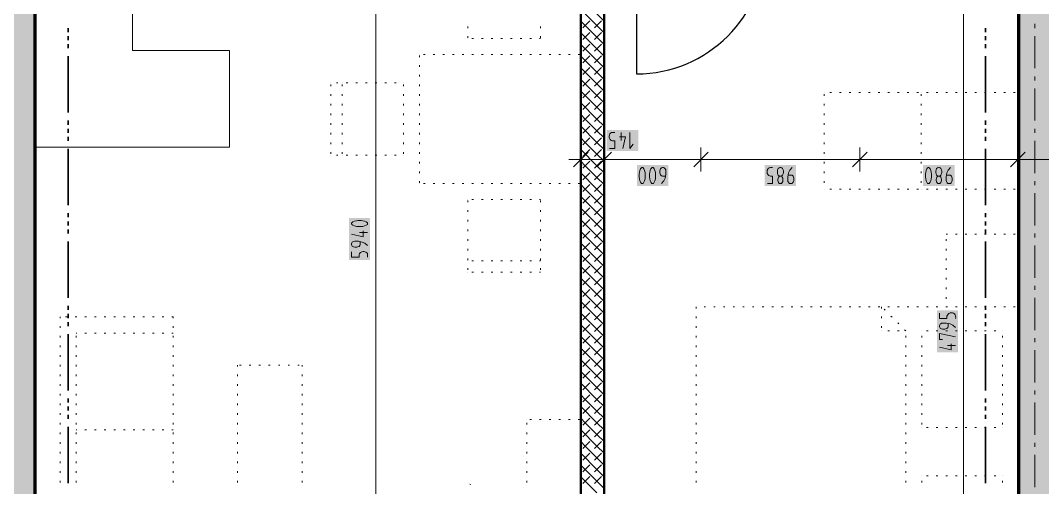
# Model space of a CAD drawing. Header units: millimetres. Extents: x 0 to 594, y 0 to 420.
# Drawn here: x 235.1 to 293.2, y 158.5 to 185 of the extents above; entities that cross this region are included whole.
import ezdxf

# ---------------------------------------------------------------- set-up
doc = ezdxf.new("R2010")
doc.units = ezdxf.units.MM
doc.header["$LTSCALE"] = 8
for name, color, linetype in [('PDF_Dvere', 7, 'Continuous'), ('PDF_Koty delkove', 7, 'Continuous'), ('PDF_Kuchyne', 7, 'Continuous'), ('PDF_Nabytek', 7, 'Continuous'), ('PDF_Osy hlavni', 7, 'Continuous'), ('PDF_Pozarni useky', 7, 'Continuous'), ('PDF_Pricky zdene', 7, 'Continuous'), ('PDF_Steny obvodove nosne', 7, 'Continuous')]:
    doc.layers.add(name, color=color, linetype=linetype)

msp = doc.modelspace()

# ---------------------------------------------------------------- hatches: boundary and pattern name
at = {"layer": 'PDF_Steny obvodove nosne', "true_color": 0xc0c0c0, "transparency": 33554559}
msp.add_hatch(color=9, dxfattribs=at).paths.add_polyline_path([(235.946, 143.443), (235.946, 222.437), (234.114, 222.437), (234.114, 143.26), (235.946, 143.26)])

# ---------------------------------------------------------------- linework, layer by layer
at = {"layer": 'PDF_Dvere', "lineweight": 25}
msp.add_lwpolyline([(270.509, 189.328), (270.108, 189.328), (270.108, 182.001, 0.414213), (277.435, 189.328), (276.691, 189.328)], format="xyb", dxfattribs=at)
at = {"layer": 'PDF_Koty delkove', "lineweight": 18}
for points in [[(255.294, 127.28), (255.294, 134.359), (255.294, 141.932), (255.294, 145.412), (255.294, 148.441), (255.294, 149.496), (255.294, 199.815), (255.294, 201.143), (255.294, 202.517), (255.294, 220.102), (255.294, 222.575)], [(288.689, 145.412), (288.689, 172.033), (288.689, 189.328), (288.689, 195.281), (288.689, 196.61), (288.689, 216.118), (288.689, 218.453)], [(268.582, 177.761), (268.876, 177.761), (268.876, 178.188), (268.753, 178.188), (268.668, 178.219), (268.619, 178.265), (268.57, 178.341), (268.558, 178.401), (268.558, 178.463), (268.57, 178.524), (268.595, 178.585), (268.631, 178.63), (268.68, 178.661), (268.753, 178.677), (268.876, 178.677)], [(269.145, 178.432), (269.488, 178.432), (269.34, 177.761)], [(269.243, 178.677), (269.243, 178.219)], [(269.732, 178.677), (269.732, 177.761), (269.927, 178.005)], [(266.948, 177.823), (266.948, 177.136), (266.948, 176.449)], [(268.276, 177.823), (268.276, 177.136), (268.276, 176.449)], [(273.772, 177.823), (273.772, 177.136), (273.772, 176.449)], [(282.793, 177.823), (282.793, 177.136), (282.793, 176.449)], [(291.769, 177.823), (291.769, 177.136), (291.769, 176.449)], [(266.948, 177.136), (266.261, 177.136)], [(267.36, 177.548), (266.536, 176.724)], [(291.769, 177.136), (282.793, 177.136), (273.772, 177.136), (268.276, 177.136), (266.948, 177.136)], [(268.688, 177.548), (267.864, 176.724)], [(274.184, 177.548), (273.359, 176.724)], [(283.205, 177.548), (282.381, 176.724)], [(292.181, 177.548), (291.356, 176.724)], [(317.184, 177.136), (315.016, 177.136), (311.689, 177.136), (310.883, 177.136), (306.349, 177.136), (302.668, 177.136), (293.692, 177.136), (291.769, 177.136)], [(271.757, 176.189), (271.586, 176.189), (271.537, 176.205), (271.5, 176.235), (271.476, 176.266), (271.452, 176.311), (271.44, 176.372), (271.44, 176.494), (271.452, 176.556), (271.476, 176.601), (271.5, 176.632), (271.537, 176.663), (271.586, 176.678), (271.635, 176.678), (271.684, 176.663), (271.721, 176.632), (271.745, 176.601), (271.77, 176.556), (271.782, 176.494), (271.782, 176.281), (271.733, 176.067), (271.66, 175.914), (271.537, 175.762)], [(277.548, 175.762), (277.841, 175.762), (277.841, 176.189), (277.719, 176.189), (277.634, 176.22), (277.585, 176.266), (277.536, 176.342), (277.524, 176.403), (277.524, 176.464), (277.536, 176.525), (277.56, 176.586)], [(277.56, 176.586), (277.597, 176.632), (277.646, 176.663), (277.719, 176.678), (277.841, 176.678)], [(278.942, 176.678), (278.82, 176.525), (278.746, 176.372), (278.698, 176.159), (278.698, 175.945), (278.71, 175.884), (278.735, 175.838), (278.759, 175.808), (278.796, 175.777), (278.845, 175.762), (278.893, 175.762), (278.942, 175.777), (278.979, 175.808), (279.003, 175.838), (279.028, 175.884), (279.041, 175.945), (279.041, 176.067), (279.028, 176.128), (279.003, 176.189), (278.942, 176.235), (278.893, 176.251)], [(287.941, 176.678), (287.818, 176.525), (287.745, 176.372), (287.696, 176.159), (287.696, 175.945)], [(278.331, 176.189), (278.355, 176.174), (278.392, 176.128), (278.416, 176.067), (278.429, 176.006), (278.429, 175.945), (278.416, 175.884), (278.392, 175.823), (278.343, 175.777), (278.306, 175.762), (278.258, 175.762), (278.221, 175.777), (278.172, 175.823), (278.148, 175.884), (278.135, 175.945), (278.135, 176.006), (278.148, 176.067), (278.172, 176.128), (278.208, 176.174), (278.233, 176.189)], [(278.893, 176.251), (278.722, 176.251)], [(287.146, 175.884), (287.134, 175.945), (287.134, 176.006), (287.146, 176.067), (287.17, 176.128), (287.207, 176.174), (287.231, 176.189)], [(287.329, 176.189), (287.354, 176.174), (287.39, 176.128), (287.415, 176.067), (287.427, 176.006), (287.427, 175.945), (287.415, 175.884), (287.39, 175.823), (287.341, 175.777), (287.305, 175.762), (287.256, 175.762), (287.219, 175.777), (287.17, 175.823), (287.146, 175.884)], [(287.696, 175.945), (287.709, 175.884), (287.733, 175.838), (287.757, 175.808), (287.794, 175.777), (287.843, 175.762), (287.892, 175.762), (287.941, 175.777), (287.978, 175.808), (288.002, 175.838), (288.027, 175.884), (288.039, 175.945), (288.039, 176.067), (288.027, 176.128), (288.002, 176.189), (287.941, 176.235), (287.892, 176.251), (287.721, 176.251)], [(254.592, 173.079), (254.592, 172.736), (253.92, 172.883)], [(254.042, 172.479), (253.996, 172.455), (253.966, 172.431), (253.935, 172.394), (253.92, 172.345), (253.92, 172.296), (253.935, 172.247), (253.966, 172.21), (253.996, 172.186), (254.042, 172.161), (254.102, 172.149), (254.225, 172.149), (254.286, 172.161), (254.347, 172.186), (254.393, 172.247), (254.408, 172.296), (254.408, 172.467)], [(254.836, 172.247), (254.683, 172.37), (254.53, 172.443), (254.317, 172.491), (254.102, 172.491), (254.042, 172.479)], [(254.836, 172.981), (254.378, 172.981)], [(253.92, 171.88), (253.92, 171.587), (254.347, 171.587), (254.347, 171.709), (254.378, 171.794), (254.424, 171.843), (254.5, 171.892), (254.56, 171.904), (254.622, 171.904), (254.683, 171.892), (254.744, 171.868), (254.789, 171.831), (254.821, 171.783), (254.836, 171.709), (254.836, 171.587)], [(288.231, 167.591), (288.079, 167.713), (287.926, 167.787), (287.712, 167.835), (287.498, 167.835), (287.437, 167.823), (287.392, 167.798), (287.361, 167.774), (287.33, 167.738), (287.316, 167.688), (287.316, 167.64), (287.33, 167.591), (287.361, 167.554), (287.392, 167.53), (287.437, 167.505), (287.498, 167.492), (287.621, 167.492), (287.681, 167.505), (287.742, 167.53), (287.788, 167.591), (287.804, 167.64), (287.804, 167.811)], [(287.498, 166.905), (287.316, 166.905), (287.316, 167.248), (288.231, 167.053)], [(287.987, 166.661), (287.987, 166.318), (287.316, 166.466)], [(288.231, 166.563), (287.774, 166.563)]]:
    msp.add_lwpolyline(points, dxfattribs=at)
for points in [[(270.265, 176.311), (270.265, 176.128), (270.278, 176.037), (270.302, 175.93), (270.339, 175.838), (270.387, 175.777), (270.412, 175.762), (270.461, 175.762), (270.486, 175.777), (270.534, 175.838), (270.571, 175.93), (270.596, 176.037), (270.608, 176.128), (270.608, 176.311), (270.596, 176.403), (270.571, 176.51), (270.534, 176.601), (270.486, 176.663), (270.461, 176.678), (270.412, 176.678), (270.387, 176.663), (270.339, 176.601), (270.302, 176.51), (270.278, 176.403)], [(270.852, 176.311), (270.852, 176.128), (270.865, 176.037), (270.889, 175.93), (270.926, 175.838), (270.974, 175.777), (270.999, 175.762), (271.048, 175.762), (271.073, 175.777), (271.121, 175.838), (271.158, 175.93), (271.183, 176.037), (271.195, 176.128), (271.195, 176.311), (271.183, 176.403), (271.158, 176.51), (271.121, 176.601), (271.073, 176.663), (271.048, 176.678), (270.999, 176.678), (270.974, 176.663), (270.926, 176.601), (270.889, 176.51), (270.865, 176.403)], [(278.111, 176.464), (278.111, 176.403), (278.123, 176.327), (278.159, 176.251), (278.208, 176.205), (278.233, 176.189), (278.331, 176.189), (278.355, 176.205), (278.404, 176.251), (278.441, 176.327), (278.454, 176.403), (278.454, 176.464), (278.441, 176.54), (278.404, 176.617), (278.355, 176.663), (278.306, 176.678), (278.258, 176.678), (278.208, 176.663), (278.159, 176.617), (278.123, 176.54)], [(286.522, 176.311), (286.522, 176.128), (286.535, 176.037), (286.559, 175.93), (286.596, 175.838), (286.644, 175.777), (286.669, 175.762), (286.717, 175.762), (286.742, 175.777), (286.791, 175.838), (286.828, 175.93), (286.852, 176.037), (286.865, 176.128), (286.865, 176.311), (286.852, 176.403), (286.828, 176.51), (286.791, 176.601), (286.742, 176.663), (286.717, 176.678), (286.669, 176.678), (286.644, 176.663), (286.596, 176.601), (286.559, 176.51), (286.535, 176.403)], [(287.109, 176.464), (287.109, 176.403), (287.122, 176.327), (287.158, 176.251), (287.207, 176.205), (287.231, 176.189), (287.329, 176.189), (287.354, 176.205), (287.403, 176.251), (287.44, 176.327), (287.452, 176.403), (287.452, 176.464), (287.44, 176.54), (287.403, 176.617), (287.354, 176.663), (287.305, 176.678), (287.256, 176.678), (287.207, 176.663), (287.158, 176.617), (287.122, 176.54)], [(254.469, 173.666), (254.286, 173.666), (254.195, 173.653), (254.088, 173.629), (253.996, 173.592), (253.935, 173.544), (253.92, 173.519), (253.92, 173.47), (253.935, 173.445), (253.996, 173.397), (254.088, 173.36), (254.195, 173.335), (254.286, 173.323), (254.469, 173.323), (254.56, 173.335), (254.668, 173.36), (254.759, 173.397), (254.821, 173.445), (254.836, 173.47), (254.836, 173.519), (254.821, 173.544), (254.759, 173.592), (254.668, 173.629), (254.56, 173.653)]]:
    msp.add_lwpolyline(points, close=True, dxfattribs=at)
msp.add_lwpolyline([(287.316, 168.398), (287.316, 168.104), (287.742, 168.104), (287.742, 168.227, -1.034106), (288.231, 168.104)], format="xyb", dxfattribs=at)
at = {"layer": 'PDF_Koty delkove', "color": 7, "lineweight": 18, "true_color": 0xffffff, "transparency": 33554559}
for points in [[(270.212, 178.814), (268.421, 178.814), (270.212, 177.624), (268.421, 177.624)], [(271.92, 176.816), (270.128, 176.816), (271.92, 175.625), (270.128, 175.625)], [(279.178, 176.816), (277.387, 176.816), (279.178, 175.625), (277.387, 175.625)], [(288.177, 176.816), (286.385, 176.816), (288.177, 175.625), (286.385, 175.625)], [(254.973, 171.424), (254.973, 173.803), (253.783, 171.424), (253.783, 173.803)], [(288.369, 166.181), (288.369, 168.559), (287.178, 166.181), (287.178, 168.559)]]:
    msp.add_solid(points, dxfattribs=at)
at = {"layer": 'PDF_Kuchyne', "lineweight": 13}
msp.add_lwpolyline([(235.992, 183.329), (235.992, 177.834), (246.982, 177.834), (246.982, 183.329), (241.487, 183.329), (241.487, 194.32), (252.432, 194.32), (252.432, 199.815), (235.992, 199.815), (235.992, 194.32)], dxfattribs=at)
at = {"layer": 'PDF_Nabytek', "lineweight": 13}
for points in [[(260.533, 184.609), (260.533, 184.701)], [(264.655, 184.609), (264.655, 184.701)], [(260.533, 184.06), (260.533, 184.151)], [(264.655, 184.06), (264.655, 184.151)], [(260.533, 184.019), (260.533, 184.019)], [(260.533, 184.019), (260.533, 184.019)], [(260.847, 184.019), (260.755, 184.019)], [(261.396, 184.019), (261.305, 184.019)], [(261.946, 184.019), (261.854, 184.019)], [(262.495, 184.019), (262.404, 184.019)], [(263.045, 184.019), (262.953, 184.019)], [(263.594, 184.019), (263.503, 184.019)], [(264.144, 184.019), (264.052, 184.019)], [(264.655, 184.019), (264.602, 184.019)], [(264.655, 184.019), (264.655, 184.019)], [(264.655, 184.019), (264.655, 184.019)], [(257.79, 183.103), (257.79, 183.103)], [(257.79, 183.103), (257.79, 183.103)], [(257.79, 182.961), (257.79, 183.052)], [(258.099, 183.103), (258.008, 183.103)], [(258.649, 183.103), (258.557, 183.103)], [(259.198, 183.103), (259.107, 183.103)], [(259.748, 183.103), (259.656, 183.103)], [(260.297, 183.103), (260.206, 183.103)], [(260.847, 183.103), (260.755, 183.103)], [(261.396, 183.103), (261.305, 183.103)], [(261.946, 183.103), (261.854, 183.103)], [(262.495, 183.103), (262.404, 183.103)], [(263.045, 183.103), (262.953, 183.103)], [(263.594, 183.103), (263.503, 183.103)], [(264.144, 183.103), (264.052, 183.103)], [(264.693, 183.103), (264.602, 183.103)], [(265.243, 183.103), (265.151, 183.103)], [(265.793, 183.103), (265.701, 183.103)], [(266.342, 183.103), (266.25, 183.103)], [(266.892, 183.103), (266.8, 183.103)], [(266.948, 183.103), (266.948, 183.103)], [(266.948, 183.103), (266.948, 183.103)], [(266.948, 182.961), (266.948, 183.052)], [(257.79, 182.411), (257.79, 182.503)], [(266.948, 182.411), (266.948, 182.503)], [(257.79, 181.862), (257.79, 181.953)], [(266.948, 181.862), (266.948, 181.953)], [(252.752, 181.5), (252.752, 181.5)], [(252.752, 181.5), (252.752, 181.5)], [(252.752, 181.312), (252.752, 181.404)], [(253.153, 181.5), (253.062, 181.5)], [(253.393, 181.5), (253.393, 181.5)], [(253.393, 181.312), (253.393, 181.404)], [(253.703, 181.5), (253.611, 181.5)], [(254.252, 181.5), (254.161, 181.5)], [(254.802, 181.5), (254.71, 181.5)], [(255.351, 181.5), (255.26, 181.5)], [(255.901, 181.5), (255.809, 181.5)], [(256.451, 181.5), (256.359, 181.5)], [(256.874, 181.5), (256.874, 181.5)], [(256.874, 181.5), (256.874, 181.5)], [(256.874, 181.312), (256.874, 181.404)], [(257.79, 181.312), (257.79, 181.404)], [(266.948, 181.312), (266.948, 181.404)], [(252.752, 180.763), (252.752, 180.854)], [(253.393, 180.763), (253.393, 180.854)], [(256.874, 180.763), (256.874, 180.854)], [(257.79, 180.763), (257.79, 180.854)], [(266.948, 180.763), (266.948, 180.854)], [(280.778, 180.948), (280.778, 180.948)], [(280.778, 180.948), (280.778, 180.948)], [(280.778, 180.948), (280.778, 180.948)], [(280.778, 180.763), (280.778, 180.854)], [(280.778, 180.763), (280.778, 180.854)], [(281.179, 180.948), (281.088, 180.948)], [(281.729, 180.948), (281.637, 180.948)], [(282.278, 180.948), (282.187, 180.948)], [(282.828, 180.948), (282.736, 180.948)], [(283.377, 180.948), (283.286, 180.948)], [(283.927, 180.948), (283.835, 180.948)], [(284.476, 180.948), (284.385, 180.948)], [(285.026, 180.948), (284.934, 180.948)], [(285.575, 180.948), (285.484, 180.948)], [(286.125, 180.948), (286.033, 180.948)], [(286.273, 180.948), (286.273, 180.948)], [(286.273, 180.763), (286.273, 180.854)], [(286.675, 180.948), (286.583, 180.948)], [(287.224, 180.948), (287.132, 180.948)], [(287.774, 180.948), (287.682, 180.948)], [(288.323, 180.948), (288.232, 180.948)], [(288.873, 180.948), (288.781, 180.948)], [(289.422, 180.948), (289.331, 180.948)], [(289.972, 180.948), (289.88, 180.948)], [(290.521, 180.948), (290.43, 180.948)], [(291.071, 180.948), (290.979, 180.948)], [(291.62, 180.948), (291.529, 180.948)], [(291.769, 180.948), (291.769, 180.948)], [(252.752, 180.213), (252.752, 180.305)], [(253.393, 180.213), (253.393, 180.305)], [(256.874, 180.213), (256.874, 180.305)], [(257.79, 180.213), (257.79, 180.305)], [(266.948, 180.213), (266.948, 180.305)], [(280.778, 180.213), (280.778, 180.305)], [(280.778, 180.213), (280.778, 180.305)], [(286.273, 180.213), (286.273, 180.305)], [(252.752, 179.664), (252.752, 179.755)], [(253.393, 179.664), (253.393, 179.755)], [(256.874, 179.664), (256.874, 179.755)], [(257.79, 179.664), (257.79, 179.755)], [(266.948, 179.664), (266.948, 179.755)], [(280.778, 179.664), (280.778, 179.755)], [(280.778, 179.664), (280.778, 179.755)], [(286.273, 179.664), (286.273, 179.755)], [(252.752, 179.114), (252.752, 179.206)], [(253.393, 179.114), (253.393, 179.206)], [(256.874, 179.114), (256.874, 179.206)], [(257.79, 179.114), (257.79, 179.206)], [(266.948, 179.114), (266.948, 179.206)], [(280.778, 179.114), (280.778, 179.206)], [(280.778, 179.114), (280.778, 179.206)], [(286.273, 179.114), (286.273, 179.206)], [(252.752, 178.565), (252.752, 178.656)], [(253.393, 178.565), (253.393, 178.656)], [(256.874, 178.565), (256.874, 178.656)], [(257.79, 178.565), (257.79, 178.656)], [(266.948, 178.565), (266.948, 178.656)], [(280.778, 178.565), (280.778, 178.656)], [(280.778, 178.565), (280.778, 178.656)], [(286.273, 178.565), (286.273, 178.656)], [(252.752, 178.015), (252.752, 178.107)], [(253.393, 178.015), (253.393, 178.107)], [(256.874, 178.015), (256.874, 178.107)], [(257.79, 178.015), (257.79, 178.107)], [(266.948, 178.015), (266.948, 178.107)], [(280.778, 178.015), (280.778, 178.107)], [(280.778, 178.015), (280.778, 178.107)], [(286.273, 178.015), (286.273, 178.107)], [(252.752, 177.466), (252.752, 177.557)], [(252.752, 177.379), (252.752, 177.379)], [(252.752, 177.379), (252.752, 177.379)], [(253.153, 177.379), (253.062, 177.379)], [(253.393, 177.466), (253.393, 177.557)], [(253.393, 177.379), (253.393, 177.379)], [(253.703, 177.379), (253.611, 177.379)], [(254.252, 177.379), (254.161, 177.379)], [(254.802, 177.379), (254.71, 177.379)], [(255.351, 177.379), (255.26, 177.379)], [(255.901, 177.379), (255.809, 177.379)], [(256.451, 177.379), (256.359, 177.379)], [(256.874, 177.466), (256.874, 177.557)], [(256.874, 177.379), (256.874, 177.379)], [(256.874, 177.379), (256.874, 177.379)], [(257.79, 177.466), (257.79, 177.557)], [(266.948, 177.466), (266.948, 177.557)], [(280.778, 177.466), (280.778, 177.557)], [(280.778, 177.466), (280.778, 177.557)], [(286.273, 177.466), (286.273, 177.557)], [(257.79, 176.916), (257.79, 177.008)], [(266.948, 176.916), (266.948, 177.008)], [(280.778, 176.916), (280.778, 177.008)], [(280.778, 176.916), (280.778, 177.008)], [(286.273, 176.916), (286.273, 177.008)], [(257.79, 176.366), (257.79, 176.458)], [(266.948, 176.366), (266.948, 176.458)], [(280.778, 176.458), (280.778, 176.366), (280.778, 176.458)], [(286.273, 176.366), (286.273, 176.458)], [(257.79, 175.817), (257.79, 175.909)], [(257.79, 175.776), (257.79, 175.776)], [(257.79, 175.776), (257.79, 175.776)], [(258.099, 175.776), (258.008, 175.776)], [(258.649, 175.776), (258.557, 175.776)], [(259.198, 175.776), (259.107, 175.776)], [(259.748, 175.776), (259.656, 175.776)], [(260.297, 175.776), (260.206, 175.776)], [(260.847, 175.776), (260.755, 175.776)], [(261.396, 175.776), (261.305, 175.776)], [(261.946, 175.776), (261.854, 175.776)], [(262.495, 175.776), (262.404, 175.776)], [(263.045, 175.776), (262.953, 175.776)], [(263.594, 175.776), (263.503, 175.776)], [(264.144, 175.776), (264.052, 175.776)], [(264.693, 175.776), (264.602, 175.776)], [(265.243, 175.776), (265.151, 175.776)], [(265.793, 175.776), (265.701, 175.776)], [(266.342, 175.776), (266.25, 175.776)], [(266.892, 175.776), (266.8, 175.776)], [(266.948, 175.817), (266.948, 175.909)], [(266.948, 175.776), (266.948, 175.776)], [(266.948, 175.776), (266.948, 175.776)], [(280.778, 175.817), (280.778, 175.909), (280.778, 175.817)], [(280.778, 175.453), (280.778, 175.453)], [(280.778, 175.453), (280.778, 175.453)], [(280.778, 175.453), (280.778, 175.453)], [(281.179, 175.453), (281.088, 175.453)], [(281.729, 175.453), (281.637, 175.453)], [(282.278, 175.453), (282.187, 175.453)], [(282.828, 175.453), (282.736, 175.453)], [(283.377, 175.453), (283.286, 175.453)], [(283.927, 175.453), (283.835, 175.453)], [(284.476, 175.453), (284.385, 175.453)], [(285.026, 175.453), (284.934, 175.453)], [(285.575, 175.453), (285.484, 175.453)], [(286.125, 175.453), (286.033, 175.453)], [(286.273, 175.817), (286.273, 175.909)], [(286.273, 175.453), (286.273, 175.453)], [(286.675, 175.453), (286.583, 175.453)], [(287.224, 175.453), (287.132, 175.453)], [(287.774, 175.453), (287.682, 175.453)], [(288.323, 175.453), (288.232, 175.453)], [(288.873, 175.453), (288.781, 175.453)], [(289.422, 175.453), (289.331, 175.453)], [(289.972, 175.453), (289.88, 175.453)], [(290.521, 175.453), (290.43, 175.453)], [(291.071, 175.453), (290.979, 175.453)], [(291.62, 175.453), (291.529, 175.453)], [(291.769, 175.453), (291.769, 175.453)], [(260.533, 174.86), (260.533, 174.86)], [(260.533, 174.86), (260.533, 174.86)], [(260.533, 174.718), (260.533, 174.809)], [(260.847, 174.86), (260.755, 174.86)], [(261.396, 174.86), (261.305, 174.86)], [(261.946, 174.86), (261.854, 174.86)], [(262.495, 174.86), (262.404, 174.86)], [(263.045, 174.86), (262.953, 174.86)], [(263.594, 174.86), (263.503, 174.86)], [(264.144, 174.86), (264.052, 174.86)], [(264.655, 174.86), (264.602, 174.86)], [(264.655, 174.86), (264.655, 174.86)], [(264.655, 174.86), (264.655, 174.86)], [(264.655, 174.718), (264.655, 174.809)], [(260.533, 174.168), (260.533, 174.26)], [(264.655, 174.168), (264.655, 174.26)], [(260.533, 173.619), (260.533, 173.71)], [(264.655, 173.619), (264.655, 173.71)], [(260.533, 173.069), (260.533, 173.161)], [(264.655, 173.069), (264.655, 173.161)], [(260.533, 172.52), (260.533, 172.611)], [(264.655, 172.52), (264.655, 172.611)], [(287.693, 172.888), (287.693, 172.888)], [(287.774, 172.888), (287.693, 172.888)], [(287.693, 172.888), (287.693, 172.888)], [(287.693, 172.52), (287.693, 172.611)], [(288.323, 172.888), (288.232, 172.888)], [(288.873, 172.888), (288.781, 172.888)], [(289.422, 172.888), (289.331, 172.888)], [(289.972, 172.888), (289.88, 172.888)], [(290.521, 172.888), (290.43, 172.888)], [(291.071, 172.888), (290.979, 172.888)], [(291.62, 172.888), (291.529, 172.888)], [(291.814, 172.888), (291.814, 172.888)], [(291.814, 172.888), (291.814, 172.888)], [(291.814, 172.52), (291.814, 172.611)], [(260.533, 171.97), (260.533, 172.062)], [(264.655, 171.97), (264.655, 172.062)], [(287.693, 171.97), (287.693, 172.062)], [(291.814, 171.97), (291.814, 172.062)], [(260.533, 171.421), (260.533, 171.512)], [(260.533, 171.38), (260.533, 171.38)], [(260.847, 171.38), (260.755, 171.38)], [(261.396, 171.38), (261.305, 171.38)], [(261.946, 171.38), (261.854, 171.38)], [(262.495, 171.38), (262.404, 171.38)], [(263.045, 171.38), (262.953, 171.38)], [(263.594, 171.38), (263.503, 171.38)], [(264.144, 171.38), (264.052, 171.38)], [(264.655, 171.38), (264.602, 171.38)], [(264.655, 171.421), (264.655, 171.512)], [(264.655, 171.38), (264.655, 171.38)], [(287.693, 171.421), (287.693, 171.512)], [(291.814, 171.421), (291.814, 171.512)], [(260.533, 170.871), (260.533, 170.963)], [(260.533, 170.738), (260.533, 170.738)], [(260.533, 170.738), (260.533, 170.738)], [(260.847, 170.738), (260.755, 170.738)], [(261.396, 170.738), (261.305, 170.738)], [(261.946, 170.738), (261.854, 170.738)], [(262.495, 170.738), (262.404, 170.738)], [(263.045, 170.738), (262.953, 170.738)], [(263.594, 170.738), (263.503, 170.738)], [(264.144, 170.738), (264.052, 170.738)], [(264.655, 170.738), (264.602, 170.738)], [(264.655, 170.871), (264.655, 170.963)], [(264.655, 170.738), (264.655, 170.738)], [(264.655, 170.738), (264.655, 170.738)], [(287.693, 170.871), (287.693, 170.963)], [(291.814, 170.871), (291.814, 170.963)], [(287.693, 170.322), (287.693, 170.413)], [(291.814, 170.322), (291.814, 170.413)], [(287.693, 169.772), (287.693, 169.864)], [(291.814, 169.772), (291.814, 169.864)], [(287.693, 169.223), (287.693, 169.314)], [(291.814, 169.223), (291.814, 169.314)], [(273.497, 168.767), (273.497, 168.767)], [(273.497, 168.767), (273.497, 168.767)], [(273.497, 168.673), (273.497, 168.765)], [(274.035, 168.767), (273.944, 168.767)], [(274.585, 168.767), (274.493, 168.767)], [(275.134, 168.767), (275.043, 168.767)], [(275.684, 168.767), (275.592, 168.767)], [(276.234, 168.767), (276.142, 168.767)], [(276.783, 168.767), (276.691, 168.767)], [(277.333, 168.767), (277.241, 168.767)], [(277.882, 168.767), (277.79, 168.767)], [(278.432, 168.767), (278.34, 168.767)], [(278.981, 168.767), (278.89, 168.767)], [(279.531, 168.767), (279.439, 168.767)], [(280.08, 168.767), (279.989, 168.767)], [(280.63, 168.767), (280.538, 168.767)], [(281.179, 168.767), (281.088, 168.767)], [(281.729, 168.767), (281.637, 168.767)], [(282.278, 168.767), (282.187, 168.767)], [(282.828, 168.767), (282.736, 168.767)], [(283.377, 168.767), (283.286, 168.767)], [(283.927, 168.767), (283.835, 168.767)], [(284.029, 168.767), (284.029, 168.767)], [(284.029, 168.767), (284.029, 168.767)], [(284.029, 168.673), (284.029, 168.765)], [(284.235, 168.562), (284.17, 168.626)], [(284.476, 168.767), (284.385, 168.767)], [(285.026, 168.767), (284.934, 168.767)], [(285.575, 168.767), (285.484, 168.767)], [(286.125, 168.767), (286.033, 168.767)], [(286.675, 168.767), (286.583, 168.767)], [(287.224, 168.767), (287.132, 168.767)], [(287.774, 168.767), (287.682, 168.767)], [(287.693, 168.767), (287.693, 168.767)], [(288.323, 168.767), (288.232, 168.767)], [(288.873, 168.767), (288.781, 168.767)], [(289.422, 168.767), (289.331, 168.767)], [(289.972, 168.767), (289.88, 168.767)], [(290.521, 168.767), (290.43, 168.767)], [(291.071, 168.767), (290.979, 168.767)], [(291.62, 168.767), (291.529, 168.767)], [(291.814, 168.767), (291.814, 168.767)], [(291.814, 168.767), (291.814, 168.767)], [(291.814, 168.767), (291.814, 168.767)], [(291.814, 168.673), (291.814, 168.765)], [(237.373, 168.124), (237.373, 168.185)], [(237.373, 168.185), (237.373, 168.185)], [(237.373, 168.185), (237.373, 168.185)], [(237.767, 168.185), (237.675, 168.185)], [(238.316, 168.185), (238.225, 168.185)], [(238.866, 168.185), (238.774, 168.185)], [(239.415, 168.185), (239.324, 168.185)], [(239.965, 168.185), (239.873, 168.185)], [(240.514, 168.185), (240.423, 168.185)], [(241.064, 168.185), (240.972, 168.185)], [(241.613, 168.185), (241.522, 168.185)], [(242.163, 168.185), (242.071, 168.185)], [(242.712, 168.185), (242.621, 168.185)], [(243.262, 168.185), (243.17, 168.185)], [(243.784, 168.185), (243.72, 168.185)], [(243.784, 168.124), (243.784, 168.185)], [(243.784, 168.185), (243.784, 168.185)], [(243.784, 168.185), (243.784, 168.185)], [(273.497, 168.124), (273.497, 168.215)], [(284.029, 168.124), (284.029, 168.215)], [(284.623, 168.173), (284.559, 168.238)], [(285.012, 167.784), (284.947, 167.849)], [(291.814, 168.124), (291.814, 168.215)], [(237.373, 167.574), (237.373, 167.666)], [(238.289, 167.269), (238.289, 167.269)], [(238.316, 167.269), (238.289, 167.269)], [(238.289, 167.269), (238.289, 167.269)], [(238.866, 167.269), (238.774, 167.269)], [(239.415, 167.269), (239.324, 167.269)], [(239.965, 167.269), (239.873, 167.269)], [(240.514, 167.269), (240.423, 167.269)], [(241.064, 167.269), (240.972, 167.269)], [(241.613, 167.269), (241.522, 167.269)], [(242.163, 167.269), (242.071, 167.269)], [(242.712, 167.269), (242.621, 167.269)], [(243.262, 167.269), (243.17, 167.269)], [(243.784, 167.269), (243.72, 167.269)], [(243.784, 167.574), (243.784, 167.666)], [(243.784, 167.269), (243.784, 167.269)], [(273.497, 167.574), (273.497, 167.666)], [(284.029, 167.574), (284.029, 167.666)], [(284.029, 167.393), (284.029, 167.393)], [(284.029, 167.393), (284.029, 167.393)], [(284.476, 167.393), (284.385, 167.393)], [(285.026, 167.393), (284.934, 167.393)], [(285.4, 167.396), (285.336, 167.461)], [(285.403, 167.393), (285.403, 167.393)], [(285.403, 167.393), (285.403, 167.393)], [(285.403, 167.393), (285.403, 167.393)], [(286.319, 167.393), (286.319, 167.393)], [(286.319, 167.393), (286.319, 167.393)], [(286.675, 167.393), (286.583, 167.393)], [(287.224, 167.393), (287.132, 167.393)], [(287.774, 167.393), (287.682, 167.393)], [(288.323, 167.393), (288.232, 167.393)], [(288.873, 167.393), (288.781, 167.393)], [(289.422, 167.393), (289.331, 167.393)], [(289.972, 167.393), (289.88, 167.393)], [(290.521, 167.393), (290.43, 167.393)], [(290.899, 167.393), (290.899, 167.393)], [(290.899, 167.393), (290.899, 167.393)], [(291.814, 167.574), (291.814, 167.666)], [(237.373, 167.025), (237.373, 167.116)], [(238.289, 167.025), (238.289, 167.116)], [(243.784, 167.025), (243.784, 167.116)], [(273.497, 167.025), (273.497, 167.116)], [(285.403, 167.025), (285.403, 167.116)], [(286.319, 167.025), (286.319, 167.116)], [(290.899, 167.025), (290.899, 167.116)], [(291.814, 167.025), (291.814, 167.116)], [(237.373, 166.475), (237.373, 166.567)], [(238.289, 166.475), (238.289, 166.567)], [(243.784, 166.475), (243.784, 166.567)], [(273.497, 166.475), (273.497, 166.567)], [(285.403, 166.475), (285.403, 166.567)], [(286.319, 166.475), (286.319, 166.567)], [(290.899, 166.475), (290.899, 166.567)], [(291.814, 166.475), (291.814, 166.567)], [(237.373, 165.925), (237.373, 166.017)], [(237.373, 165.376), (237.373, 165.468)], [(238.289, 165.925), (238.289, 166.017)], [(238.289, 165.376), (238.289, 165.468)], [(243.784, 165.925), (243.784, 166.017)], [(243.784, 165.376), (243.784, 165.468)], [(273.497, 165.925), (273.497, 166.017)], [(273.497, 165.376), (273.497, 165.468)], [(285.403, 165.925), (285.403, 166.017)], [(285.403, 165.376), (285.403, 165.468)], [(286.319, 165.925), (286.319, 166.017)], [(286.319, 165.376), (286.319, 165.468)], [(290.899, 165.925), (290.899, 166.017)], [(290.899, 165.376), (290.899, 165.468)], [(291.814, 165.925), (291.814, 166.017)], [(291.814, 165.376), (291.814, 165.468)], [(237.373, 164.826), (237.373, 164.918)], [(238.289, 164.826), (238.289, 164.918)], [(243.784, 164.826), (243.784, 164.918)], [(247.448, 165.438), (247.448, 165.438)], [(247.448, 165.376), (247.448, 165.438)], [(247.448, 165.438), (247.448, 165.438)], [(247.448, 164.826), (247.448, 164.918)], [(247.658, 165.438), (247.567, 165.438)], [(248.208, 165.438), (248.116, 165.438)], [(248.757, 165.438), (248.666, 165.438)], [(249.307, 165.438), (249.215, 165.438)], [(249.856, 165.438), (249.765, 165.438)], [(250.406, 165.438), (250.314, 165.438)], [(250.955, 165.438), (250.864, 165.438)], [(251.112, 165.438), (251.112, 165.438)], [(251.112, 165.376), (251.112, 165.438)], [(251.112, 165.438), (251.112, 165.438)], [(251.112, 164.826), (251.112, 164.918)], [(273.497, 164.826), (273.497, 164.918)], [(285.403, 164.826), (285.403, 164.918)], [(286.319, 164.826), (286.319, 164.918)], [(290.899, 164.826), (290.899, 164.918)], [(291.814, 164.826), (291.814, 164.918)], [(237.373, 164.277), (237.373, 164.368)], [(238.289, 164.277), (238.289, 164.368)], [(243.784, 164.277), (243.784, 164.368)], [(247.448, 164.277), (247.448, 164.368)], [(251.112, 164.277), (251.112, 164.368)], [(273.497, 164.277), (273.497, 164.368)], [(285.403, 164.277), (285.403, 164.368)], [(286.319, 164.277), (286.319, 164.368)], [(290.899, 164.277), (290.899, 164.368)], [(291.814, 164.277), (291.814, 164.368)], [(237.373, 163.727), (237.373, 163.819)], [(238.289, 163.727), (238.289, 163.819)], [(243.784, 163.727), (243.784, 163.819)], [(247.448, 163.727), (247.448, 163.819)], [(251.112, 163.727), (251.112, 163.819)], [(273.497, 163.727), (273.497, 163.819)], [(285.403, 163.727), (285.403, 163.819)], [(286.319, 163.727), (286.319, 163.819)], [(290.899, 163.727), (290.899, 163.819)], [(291.814, 163.727), (291.814, 163.819)], [(237.373, 163.178), (237.373, 163.269)], [(238.289, 163.178), (238.289, 163.269)], [(243.784, 163.178), (243.784, 163.269)], [(247.448, 163.178), (247.448, 163.269)], [(251.112, 163.178), (251.112, 163.269)], [(273.497, 163.178), (273.497, 163.269)], [(285.403, 163.178), (285.403, 163.269)], [(286.319, 163.178), (286.319, 163.269)], [(290.899, 163.178), (290.899, 163.269)], [(291.814, 163.178), (291.814, 163.269)], [(237.373, 162.628), (237.373, 162.72)], [(238.289, 162.628), (238.289, 162.72)], [(243.784, 162.628), (243.784, 162.72)], [(247.448, 162.628), (247.448, 162.72)], [(251.112, 162.628), (251.112, 162.72)], [(273.497, 162.628), (273.497, 162.72)], [(285.403, 162.628), (285.403, 162.72)], [(286.319, 162.628), (286.319, 162.72)], [(290.899, 162.628), (290.899, 162.72)], [(291.814, 162.628), (291.814, 162.72)], [(237.373, 162.079), (237.373, 162.17)], [(238.289, 162.079), (238.289, 162.17)], [(243.784, 162.079), (243.784, 162.17)], [(247.448, 162.079), (247.448, 162.17)], [(251.112, 162.079), (251.112, 162.17)], [(263.888, 162.356), (263.888, 162.356)], [(263.888, 162.356), (263.888, 162.356)], [(263.888, 162.079), (263.888, 162.17)], [(264.144, 162.356), (264.052, 162.356)], [(264.693, 162.356), (264.602, 162.356)], [(265.243, 162.356), (265.151, 162.356)], [(265.793, 162.356), (265.701, 162.356)], [(266.342, 162.356), (266.25, 162.356)], [(266.892, 162.356), (266.8, 162.356)], [(266.948, 162.356), (266.948, 162.356)], [(266.948, 162.356), (266.948, 162.356)], [(266.948, 162.079), (266.948, 162.17)], [(273.497, 162.079), (273.497, 162.17)], [(285.403, 162.079), (285.403, 162.17)], [(286.319, 162.079), (286.319, 162.17)], [(290.899, 162.079), (290.899, 162.17)], [(291.814, 162.079), (291.814, 162.17)], [(237.373, 161.529), (237.373, 161.621)], [(238.316, 161.774), (238.289, 161.774)], [(238.289, 161.774), (238.289, 161.774)], [(238.289, 161.529), (238.289, 161.621)], [(238.866, 161.774), (238.774, 161.774)], [(239.415, 161.774), (239.324, 161.774)], [(239.965, 161.774), (239.873, 161.774)], [(240.514, 161.774), (240.423, 161.774)], [(241.064, 161.774), (240.972, 161.774)], [(241.613, 161.774), (241.522, 161.774)], [(242.163, 161.774), (242.071, 161.774)], [(242.712, 161.774), (242.621, 161.774)], [(243.262, 161.774), (243.17, 161.774)], [(243.784, 161.774), (243.72, 161.774)], [(243.784, 161.774), (243.784, 161.774)], [(243.784, 161.529), (243.784, 161.621)], [(247.448, 161.529), (247.448, 161.621)], [(251.112, 161.529), (251.112, 161.621)], [(263.888, 161.529), (263.888, 161.621)], [(266.948, 161.529), (266.948, 161.621)], [(273.497, 161.529), (273.497, 161.621)], [(285.403, 161.529), (285.403, 161.621)], [(286.319, 161.898), (286.319, 161.898)], [(286.319, 161.898), (286.319, 161.898)], [(286.675, 161.898), (286.583, 161.898)], [(287.224, 161.898), (287.132, 161.898)], [(287.774, 161.898), (287.682, 161.898)], [(288.323, 161.898), (288.232, 161.898)], [(288.873, 161.898), (288.781, 161.898)], [(289.422, 161.898), (289.331, 161.898)], [(289.972, 161.898), (289.88, 161.898)], [(290.521, 161.898), (290.43, 161.898)], [(290.899, 161.898), (290.899, 161.898)], [(290.899, 161.898), (290.899, 161.898)], [(291.814, 161.529), (291.814, 161.621)], [(237.373, 160.98), (237.373, 161.071)], [(238.289, 160.98), (238.289, 161.071)], [(243.784, 160.98), (243.784, 161.071)], [(247.448, 160.98), (247.448, 161.071)], [(251.112, 160.98), (251.112, 161.071)], [(263.888, 160.98), (263.888, 161.071)], [(266.948, 160.98), (266.948, 161.071)], [(273.497, 160.98), (273.497, 161.071)], [(285.403, 160.98), (285.403, 161.071)], [(291.814, 160.98), (291.814, 161.071)], [(237.373, 160.43), (237.373, 160.522)], [(238.289, 160.43), (238.289, 160.522)], [(243.784, 160.43), (243.784, 160.522)], [(247.448, 160.43), (247.448, 160.522)], [(251.112, 160.43), (251.112, 160.522)], [(263.888, 160.43), (263.888, 160.522)], [(266.948, 160.43), (266.948, 160.522)], [(273.497, 160.43), (273.497, 160.522)], [(285.403, 160.43), (285.403, 160.522)], [(291.814, 160.43), (291.814, 160.522)], [(237.373, 159.881), (237.373, 159.972)], [(238.289, 159.881), (238.289, 159.972)], [(243.784, 159.881), (243.784, 159.972)], [(247.448, 159.881), (247.448, 159.972)], [(251.112, 159.881), (251.112, 159.972)], [(263.888, 159.881), (263.888, 159.972)], [(266.948, 159.881), (266.948, 159.972)], [(273.497, 159.881), (273.497, 159.972)], [(285.403, 159.881), (285.403, 159.972)], [(291.814, 159.881), (291.814, 159.972)], [(237.373, 159.331), (237.373, 159.423)], [(238.289, 159.331), (238.289, 159.423)], [(243.784, 159.331), (243.784, 159.423)], [(247.448, 159.331), (247.448, 159.423)], [(251.112, 159.331), (251.112, 159.423)], [(263.888, 159.331), (263.888, 159.423)], [(266.948, 159.331), (266.948, 159.423)], [(273.497, 159.331), (273.497, 159.423)], [(285.403, 159.331), (285.403, 159.423)], [(286.319, 159.15), (286.319, 159.15)], [(286.319, 159.15), (286.319, 159.15)], [(286.675, 159.15), (286.583, 159.15)], [(287.224, 159.15), (287.132, 159.15)], [(287.774, 159.15), (287.682, 159.15)], [(288.323, 159.15), (288.232, 159.15)], [(288.873, 159.15), (288.781, 159.15)], [(289.422, 159.15), (289.331, 159.15)], [(289.972, 159.15), (289.88, 159.15)], [(290.521, 159.15), (290.43, 159.15)], [(290.899, 159.15), (290.899, 159.15)], [(290.899, 159.15), (290.899, 159.15)], [(291.814, 159.331), (291.814, 159.423)], [(237.373, 158.782), (237.373, 158.873)], [(238.289, 158.782), (238.289, 158.873)], [(243.784, 158.782), (243.784, 158.873)], [(247.448, 158.782), (247.448, 158.873)], [(251.112, 158.782), (251.112, 158.873)], [(260.7, 158.653), (260.638, 158.688)], [(260.638, 158.688), (260.638, 158.688)], [(263.888, 158.782), (263.888, 158.873)], [(266.948, 158.782), (266.948, 158.873)], [(273.497, 158.782), (273.497, 158.873)], [(285.403, 158.782), (285.403, 158.873)], [(286.319, 158.782), (286.319, 158.873)], [(290.899, 158.782), (290.899, 158.873)], [(291.814, 158.782), (291.814, 158.873)]]:
    msp.add_lwpolyline(points, dxfattribs=at)
at = {"layer": 'PDF_Osy hlavni', "lineweight": 18}
for points in [[(292.73, 184.609), (292.73, 184.838)], [(292.73, 182.32), (292.73, 184.151)], [(292.73, 181.633), (292.73, 181.862)], [(292.73, 179.343), (292.73, 181.175)], [(292.73, 178.656), (292.73, 178.885)], [(292.73, 176.366), (292.73, 178.198)], [(292.73, 175.68), (292.73, 175.909)], [(292.73, 173.39), (292.73, 175.222)], [(292.73, 172.703), (292.73, 172.932)], [(292.73, 170.413), (292.73, 172.245)], [(292.73, 169.726), (292.73, 169.955)], [(292.73, 167.437), (292.73, 169.268)], [(292.73, 166.75), (292.73, 166.979)], [(292.73, 164.46), (292.73, 166.292)], [(292.73, 163.773), (292.73, 164.002)], [(292.73, 161.483), (292.73, 163.315)], [(292.73, 160.797), (292.73, 161.026)], [(292.73, 158.507), (292.73, 160.339)]]:
    msp.add_lwpolyline(points, dxfattribs=at)
at = {"layer": 'PDF_Pozarni useky', "lineweight": 35}
for points in [[(237.823, 184.38), (237.823, 184.609)], [(237.823, 183.922), (237.823, 184.151)], [(289.937, 184.38), (289.937, 184.609)], [(289.937, 183.922), (289.937, 184.151)], [(237.823, 183.465), (237.823, 183.693)], [(289.937, 183.465), (289.937, 183.693)], [(237.823, 179.801), (237.823, 183.007)], [(289.937, 179.801), (289.937, 183.007)], [(237.823, 179.114), (237.823, 179.343)], [(237.823, 178.656), (237.823, 178.885)], [(289.937, 179.114), (289.937, 179.343)], [(289.937, 178.656), (289.937, 178.885)], [(237.823, 178.198), (237.823, 178.427)], [(289.937, 178.198), (289.937, 178.427)], [(237.823, 174.535), (237.823, 177.74)], [(289.937, 174.535), (289.937, 177.74)], [(237.823, 173.848), (237.823, 174.077)], [(237.823, 173.39), (237.823, 173.619)], [(289.937, 173.848), (289.937, 174.077)], [(289.937, 173.39), (289.937, 173.619)], [(237.823, 172.932), (237.823, 173.161)], [(289.937, 172.932), (289.937, 173.161)], [(237.823, 169.268), (237.823, 172.474)], [(289.937, 169.268), (289.937, 172.474)], [(237.823, 168.582), (237.823, 168.81)], [(289.937, 168.582), (289.937, 168.81)], [(237.823, 168.124), (237.823, 168.353)], [(237.823, 167.666), (237.823, 167.895)], [(289.937, 168.124), (289.937, 168.353)], [(289.937, 167.666), (289.937, 167.895)], [(237.823, 164.002), (237.823, 167.208)], [(289.937, 164.002), (289.937, 167.208)], [(237.823, 163.315), (237.823, 163.544)], [(289.937, 163.315), (289.937, 163.544)], [(237.823, 162.857), (237.823, 163.086)], [(237.823, 162.399), (237.823, 162.628)], [(289.937, 162.857), (289.937, 163.086)], [(289.937, 162.399), (289.937, 162.628)], [(237.823, 158.736), (237.823, 161.941)], [(289.937, 158.736), (289.937, 161.941)]]:
    msp.add_lwpolyline(points, dxfattribs=at)
at = {"layer": 'PDF_Pricky zdene', "lineweight": 50}
msp.add_lwpolyline([(268.276, 145.412), (268.276, 189.328), (267.086, 189.328), (266.948, 189.328), (266.948, 145.412), (266.948, 145.275), (268.276, 145.275)], dxfattribs=at)
at = {"layer": 'PDF_Pricky zdene', "lineweight": 9}
for points in [[(268.276, 184.337), (267.864, 184.749), (266.948, 185.665)], [(268.276, 185.001), (267.864, 185.413), (268.13, 185.679)], [(267.731, 183.952), (267.864, 184.085), (267.2, 184.749), (266.948, 185.001)], [(267.067, 184.616), (267.2, 184.749)], [(267.2, 184.749), (267.466, 185.015)], [(267.731, 184.616), (267.864, 184.749)], [(267.864, 184.749), (268.13, 185.015)], [(268.276, 183.009), (267.864, 183.421), (266.948, 184.337)], [(267.067, 183.952), (267.466, 184.35)], [(268.276, 183.673), (267.864, 184.085), (268.13, 184.35)], [(267.731, 182.624), (267.864, 182.757), (267.2, 183.421), (266.948, 183.673)], [(267.2, 183.421), (267.466, 183.686)], [(267.864, 183.421), (268.13, 183.686)], [(268.276, 181.681), (267.864, 182.093), (266.948, 183.009)], [(267.067, 183.288), (267.2, 183.421)], [(267.067, 182.624), (267.466, 183.022)], [(267.731, 183.288), (267.864, 183.421)], [(268.276, 182.345), (267.864, 182.757), (268.13, 183.022)], [(267.731, 181.296), (267.864, 181.429), (267.2, 182.093), (266.948, 182.345)], [(267.2, 182.093), (267.466, 182.358)], [(267.864, 182.093), (268.13, 182.358)], [(267.067, 181.96), (267.2, 182.093)], [(267.731, 181.96), (267.864, 182.093)], [(268.276, 180.353), (267.864, 180.765), (266.948, 181.681)], [(267.067, 181.296), (267.466, 181.694)], [(268.276, 181.017), (267.864, 181.429), (268.13, 181.694)], [(267.731, 179.968), (267.864, 180.101), (267.2, 180.765), (266.948, 181.017)], [(267.067, 180.632), (267.2, 180.765)], [(267.2, 180.765), (267.466, 181.03)], [(267.731, 180.632), (267.864, 180.765)], [(267.864, 180.765), (268.13, 181.03)], [(268.276, 179.025), (267.864, 179.437), (266.948, 180.353)], [(267.067, 179.968), (267.466, 180.366)], [(268.276, 179.689), (267.864, 180.101), (268.13, 180.366)], [(267.864, 178.773), (267.2, 179.437), (266.948, 179.689)], [(267.067, 179.304), (267.2, 179.437)], [(267.2, 179.437), (267.466, 179.702)], [(267.731, 179.304), (267.864, 179.437)], [(267.864, 179.437), (268.13, 179.702)], [(268.276, 177.697), (267.864, 178.109), (266.948, 179.025)], [(267.067, 178.64), (267.466, 179.038)], [(268.276, 178.361), (267.864, 178.773), (268.13, 179.038)], [(267.864, 177.445), (267.2, 178.109), (266.948, 178.361)], [(267.2, 178.109), (267.466, 178.374)], [(267.731, 178.64), (267.864, 178.773)], [(267.864, 178.109), (268.13, 178.374)], [(268.276, 176.369), (267.864, 176.781), (266.948, 177.697)], [(267.067, 177.976), (267.2, 178.109)], [(267.067, 177.312), (267.466, 177.71)], [(267.731, 177.976), (267.864, 178.109)], [(268.276, 177.033), (267.864, 177.445), (268.13, 177.71)], [(267.731, 177.312), (267.864, 177.445)], [(267.731, 175.984), (267.864, 176.117), (267.2, 176.781), (266.948, 177.033)], [(267.067, 176.648), (267.2, 176.781)], [(267.2, 176.781), (267.466, 177.046)], [(267.731, 176.648), (267.864, 176.781)], [(267.864, 176.781), (268.13, 177.046)], [(268.276, 175.041), (267.864, 175.453), (266.948, 176.369)], [(267.067, 175.984), (267.466, 176.382)], [(268.276, 175.705), (267.864, 176.117), (268.13, 176.382)], [(267.731, 174.656), (267.864, 174.789), (267.2, 175.453), (266.948, 175.705)], [(267.067, 175.32), (267.2, 175.453)], [(267.2, 175.453), (267.466, 175.718)], [(267.731, 175.32), (267.864, 175.453)], [(267.864, 175.453), (268.13, 175.718)], [(268.276, 173.713), (267.864, 174.125), (266.948, 175.041)], [(267.067, 174.656), (267.466, 175.054)], [(268.276, 174.377), (267.864, 174.789), (268.13, 175.054)], [(267.864, 173.461), (267.2, 174.125), (266.948, 174.377)], [(267.2, 174.125), (267.466, 174.39)], [(267.864, 174.125), (268.13, 174.39)], [(268.276, 172.385), (267.864, 172.797), (266.948, 173.713)], [(267.067, 173.992), (267.2, 174.125)], [(267.067, 173.328), (267.466, 173.726)], [(267.731, 173.992), (267.864, 174.125)], [(268.276, 173.049), (267.864, 173.461), (268.13, 173.726)], [(267.731, 172), (267.864, 172.133), (267.2, 172.797), (266.948, 173.049)], [(267.2, 172.797), (267.466, 173.062)], [(267.731, 173.328), (267.864, 173.461)], [(267.864, 172.797), (268.13, 173.062)], [(267.067, 172.664), (267.2, 172.797)], [(267.731, 172.664), (267.864, 172.797)], [(268.276, 171.057), (267.864, 171.469), (266.948, 172.385)], [(267.067, 172), (267.466, 172.398)], [(268.276, 171.721), (267.864, 172.133), (268.13, 172.398)], [(267.864, 170.805), (267.2, 171.469), (266.948, 171.721)], [(267.067, 171.336), (267.2, 171.469)], [(267.2, 171.469), (267.466, 171.734)], [(267.731, 171.336), (267.864, 171.469)], [(267.864, 171.469), (268.13, 171.734)], [(268.276, 169.729), (267.864, 170.141), (266.948, 171.057)], [(267.067, 170.672), (267.466, 171.07)], [(267.731, 170.672), (267.864, 170.805)], [(268.276, 170.393), (267.864, 170.805), (268.13, 171.07)], [(267.864, 169.477), (267.2, 170.141), (266.948, 170.393)], [(267.067, 170.008), (267.2, 170.141)], [(267.2, 170.141), (267.466, 170.406)], [(267.731, 170.008), (267.864, 170.141)], [(267.864, 170.141), (268.13, 170.406)], [(268.276, 168.4), (267.864, 168.813), (266.948, 169.729)], [(267.067, 169.344), (267.466, 169.742)], [(268.276, 169.064), (267.864, 169.477), (268.13, 169.742)], [(267.864, 168.149), (267.2, 168.813), (266.948, 169.064)], [(267.2, 168.813), (267.466, 169.078)], [(267.731, 169.344), (267.864, 169.477)], [(267.864, 168.813), (268.13, 169.078)], [(267.864, 167.485), (266.948, 168.4)], [(267.067, 168.68), (267.2, 168.813)], [(267.067, 168.016), (267.466, 168.414)], [(267.731, 168.68), (267.864, 168.813)], [(268.276, 167.736), (267.864, 168.149), (268.13, 168.414)], [(267.731, 168.016), (267.864, 168.149)], [(267.864, 166.821), (267.2, 167.485), (266.948, 167.736)], [(267.067, 167.352), (267.2, 167.485), (267.466, 167.75)], [(267.731, 167.352), (267.864, 167.485)], [(268.276, 167.072), (267.864, 167.485), (268.13, 167.75)], [(268.276, 165.744), (267.864, 166.157), (266.948, 167.072)], [(267.067, 166.688), (267.466, 167.086)], [(267.731, 166.688), (267.864, 166.821)], [(268.276, 166.408), (267.864, 166.821), (268.13, 167.086)], [(267.067, 166.024), (267.2, 166.157), (266.948, 166.408)], [(267.2, 166.157), (267.466, 166.422)], [(267.731, 165.36), (267.864, 165.493), (267.2, 166.157)], [(267.731, 166.024), (267.864, 166.157), (268.13, 166.422)], [(268.276, 164.416), (267.864, 164.829), (266.948, 165.744)], [(267.067, 165.36), (267.466, 165.758)], [(268.276, 165.08), (267.864, 165.493), (268.13, 165.758)], [(267.067, 164.696), (267.2, 164.829), (266.948, 165.08)], [(267.2, 164.829), (267.466, 165.094)], [(267.731, 164.696), (267.864, 164.829), (268.13, 165.094)], [(267.731, 163.368), (267.864, 163.501), (266.948, 164.416)], [(267.067, 164.032), (267.466, 164.43)], [(267.864, 164.165), (267.2, 164.829)], [(268.276, 163.752), (267.864, 164.165), (268.13, 164.43)], [(267.067, 163.368), (267.2, 163.501), (266.948, 163.752)], [(267.2, 163.501), (267.466, 163.766)], [(267.731, 164.032), (267.864, 164.165)], [(268.276, 163.088), (267.864, 163.501), (268.13, 163.766)], [(267.864, 162.837), (267.2, 163.501)], [(268.276, 161.76), (267.864, 162.173), (266.948, 163.088)], [(267.067, 162.704), (267.466, 163.102)], [(267.731, 162.704), (267.864, 162.837)], [(268.276, 162.424), (267.864, 162.837), (268.13, 163.102)], [(267.067, 162.04), (267.2, 162.173), (266.948, 162.424)], [(267.2, 162.173), (267.466, 162.438)], [(267.731, 161.376), (267.864, 161.508), (267.2, 162.173)], [(267.731, 162.04), (267.864, 162.173), (268.13, 162.438)], [(267.864, 160.844), (266.948, 161.76)], [(267.067, 161.376), (267.466, 161.774)], [(268.276, 161.096), (267.864, 161.508), (268.13, 161.774)], [(267.067, 160.712), (267.2, 160.844), (266.948, 161.096)], [(267.2, 160.844), (267.466, 161.11)], [(267.864, 160.18), (267.2, 160.844)], [(267.731, 160.712), (267.864, 160.844)], [(268.276, 160.432), (267.864, 160.844), (268.13, 161.11)], [(267.864, 159.516), (266.948, 160.432)], [(267.067, 160.048), (267.466, 160.446)], [(268.276, 159.768), (267.864, 160.18), (268.13, 160.446)], [(267.2, 159.516), (266.948, 159.768)], [(267.067, 159.384), (267.2, 159.516), (267.466, 159.782)], [(267.731, 160.048), (267.864, 160.18)], [(268.276, 159.104), (267.864, 159.516), (268.13, 159.782)], [(267.864, 158.188), (266.948, 159.104)], [(267.067, 158.72), (267.466, 159.118)], [(267.731, 158.72), (267.864, 158.852), (267.2, 159.516)], [(267.731, 159.384), (267.864, 159.516)], [(268.276, 158.44), (267.864, 158.852), (268.13, 159.118)]]:
    msp.add_lwpolyline(points, dxfattribs=at)
at = {"layer": 'PDF_Pricky zdene', "lineweight": 9, "transparency": 33554559}
for points in [[(267.067, 184.731), (267.047, 184.752), (267.088, 184.752), (267.067, 184.772)], [(267.864, 184.728), (267.844, 184.749), (267.885, 184.749), (267.864, 184.77)], [(267.067, 183.403), (267.047, 183.424), (267.088, 183.424), (267.067, 183.444)], [(267.864, 183.4), (267.844, 183.421), (267.885, 183.421), (267.864, 183.441)], [(267.067, 182.075), (267.047, 182.096), (267.088, 182.096), (267.067, 182.116)], [(267.864, 182.072), (267.844, 182.093), (267.885, 182.093), (267.864, 182.113)], [(267.067, 180.747), (267.047, 180.767), (267.088, 180.767), (267.067, 180.788)], [(267.864, 180.744), (267.844, 180.765), (267.885, 180.765), (267.864, 180.785)], [(267.067, 179.419), (267.047, 179.439), (267.088, 179.439), (267.067, 179.46)], [(267.864, 179.416), (267.844, 179.437), (267.885, 179.437), (267.864, 179.457)], [(267.067, 178.091), (267.047, 178.111), (267.088, 178.111), (267.067, 178.132)], [(267.864, 178.088), (267.844, 178.109), (267.885, 178.109), (267.864, 178.129)], [(267.067, 176.763), (267.047, 176.783), (267.088, 176.783), (267.067, 176.804)], [(267.864, 176.76), (267.844, 176.781), (267.885, 176.781), (267.864, 176.801)], [(267.067, 175.435), (267.047, 175.455), (267.088, 175.455), (267.067, 175.476)], [(267.864, 175.432), (267.844, 175.453), (267.885, 175.453), (267.864, 175.473)], [(267.067, 174.107), (267.047, 174.127), (267.088, 174.127), (267.067, 174.148)], [(267.864, 174.104), (267.844, 174.125), (267.885, 174.125), (267.864, 174.145)], [(267.067, 172.779), (267.047, 172.799), (267.088, 172.799), (267.067, 172.82)], [(267.864, 172.776), (267.844, 172.797), (267.885, 172.797), (267.864, 172.817)], [(267.067, 171.451), (267.047, 171.471), (267.088, 171.471), (267.067, 171.492)], [(267.864, 171.448), (267.844, 171.469), (267.885, 171.469), (267.864, 171.489)], [(267.067, 170.123), (267.047, 170.143), (267.088, 170.143), (267.067, 170.164)], [(267.864, 170.12), (267.844, 170.141), (267.885, 170.141), (267.864, 170.161)], [(267.067, 168.795), (267.047, 168.815), (267.088, 168.815), (267.067, 168.836)], [(267.864, 168.792), (267.844, 168.813), (267.885, 168.813), (267.864, 168.833)], [(267.067, 167.467), (267.047, 167.487), (267.088, 167.487), (267.067, 167.508)], [(267.864, 167.464), (267.844, 167.485), (267.885, 167.485), (267.864, 167.505)], [(267.067, 166.139), (267.047, 166.159), (267.088, 166.159), (267.067, 166.18)], [(267.864, 166.136), (267.844, 166.157), (267.885, 166.157), (267.864, 166.177)], [(267.067, 164.811), (267.047, 164.831), (267.088, 164.831), (267.067, 164.852)], [(267.864, 164.808), (267.844, 164.829), (267.885, 164.829), (267.864, 164.849)], [(267.067, 163.483), (267.047, 163.503), (267.088, 163.503), (267.067, 163.524)], [(267.864, 163.48), (267.844, 163.501), (267.885, 163.501), (267.864, 163.521)], [(267.067, 162.155), (267.047, 162.175), (267.088, 162.175), (267.067, 162.196)], [(267.864, 162.152), (267.844, 162.173), (267.885, 162.173), (267.864, 162.193)], [(267.067, 160.827), (267.047, 160.847), (267.088, 160.847), (267.067, 160.868)], [(267.864, 160.824), (267.844, 160.844), (267.885, 160.844), (267.864, 160.865)], [(267.067, 159.499), (267.047, 159.519), (267.088, 159.519), (267.067, 159.54)], [(267.864, 159.496), (267.844, 159.516), (267.885, 159.516), (267.864, 159.537)]]:
    msp.add_solid(points, dxfattribs=at)
at = {"layer": 'PDF_Steny obvodove nosne', "lineweight": 70}
for points in [[(235.946, 143.443), (235.946, 145.412), (235.946, 211.218), (235.946, 212.637), (235.946, 220.239), (235.946, 222.437), (234.114, 222.437), (234.114, 220.239), (234.114, 212.637), (234.114, 211.218), (234.114, 145.595), (234.114, 143.26), (235.946, 143.26)], [(293.646, 143.26), (293.646, 145.412), (293.646, 216.118), (293.646, 218.453), (291.814, 218.453), (291.814, 216.118), (291.814, 145.412), (291.814, 143.26)]]:
    msp.add_lwpolyline(points, close=True, dxfattribs=at)
at = {"layer": 'PDF_Steny obvodove nosne', "color": 9, "lineweight": 9, "true_color": 0xc0c0c0, "transparency": 33554559}
msp.add_solid([(293.646, 143.26), (293.646, 218.453), (291.814, 143.26), (291.814, 218.453)], dxfattribs=at)

doc.saveas('drawing.dxf')
